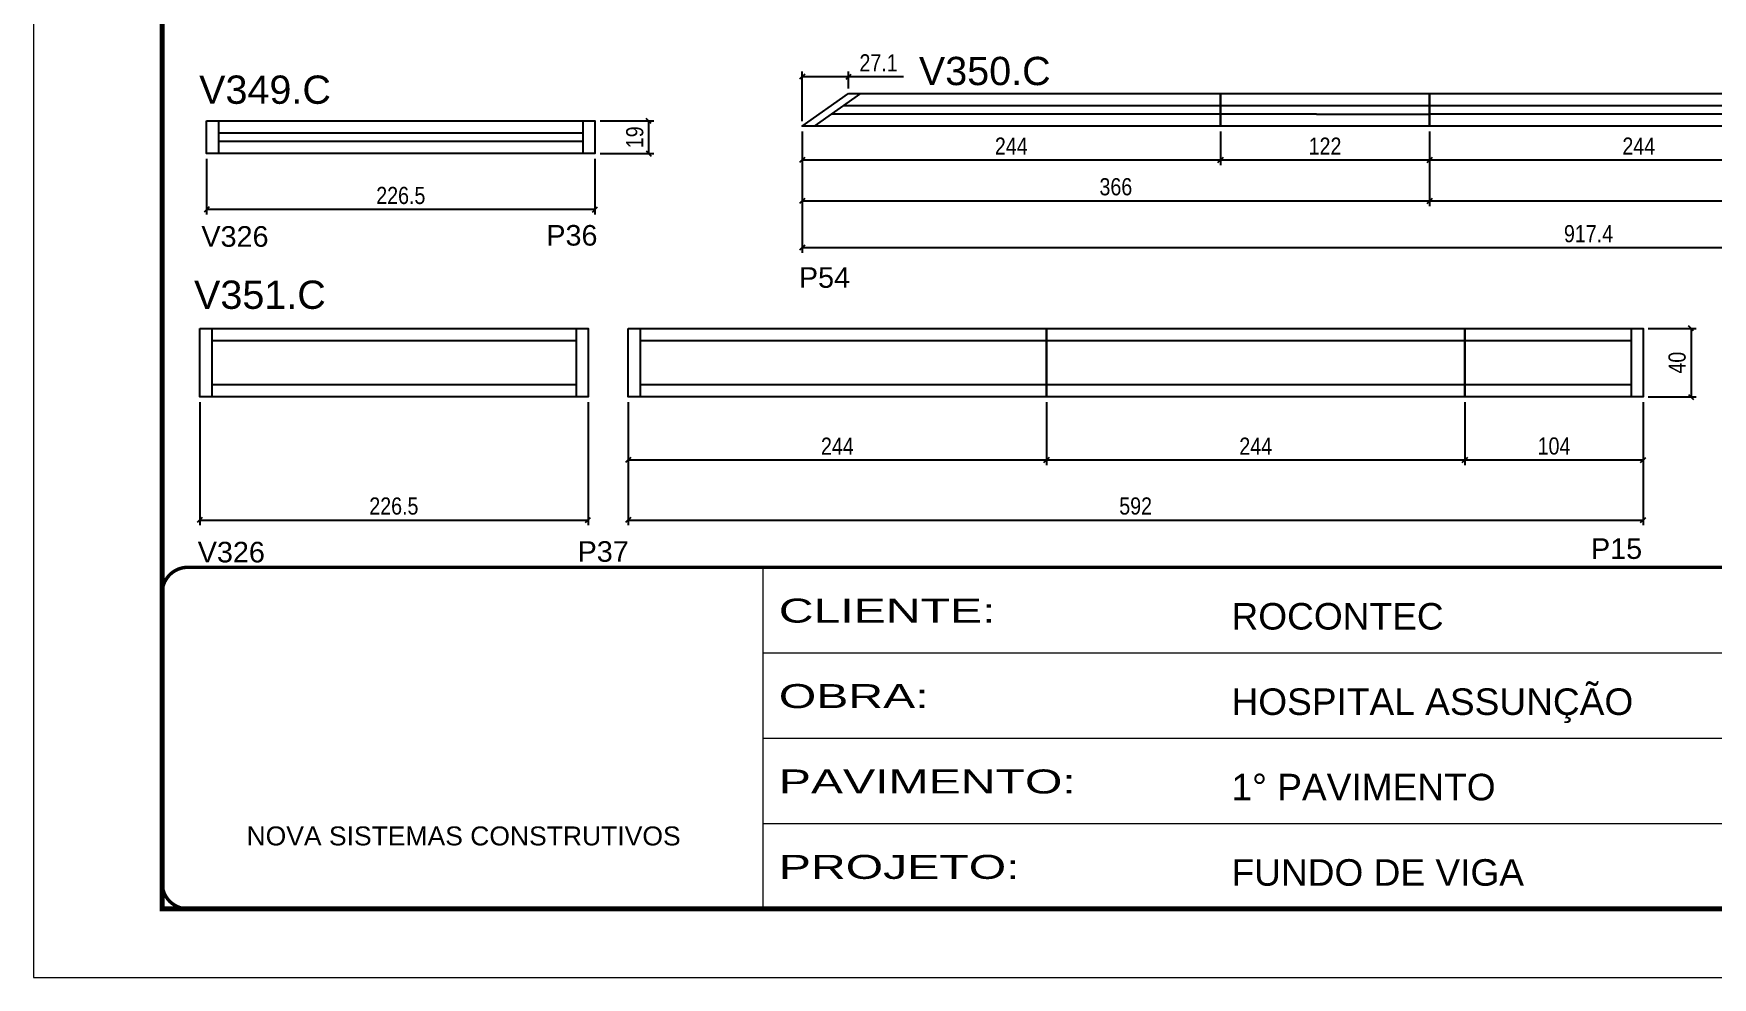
# Model space of a CAD drawing. Extents: x 3090 to 9343, y 762 to 5258.
# Drawn here: x 7858 to 8838, y 1911 to 2461 of the extents above; entities that cross this region are included whole.
import ezdxf

# ---------------------------------------------------------------- set-up
doc = ezdxf.new("R2010")
doc.units = 0
doc.linetypes.add('CONTINUO', pattern=[0])
doc.linetypes.add('DASHED', pattern=[0.75, 0.5, -0.25])
doc.layers.add('00 - FELIPE', color=2, linetype='Continuous', plot=False)
for name, color, linetype in [('5', 5, 'Continuous'), ('COTA', 241, 'Continuous'), ('NOMENCLATURA', 7, 'Continuous'), ('Painéis', 200, 'Continuous'), ('SARR_2.2x7', 40, 'Continuous')]:
    doc.layers.add(name, color=color, linetype=linetype)
for name, color, linetype, lineweight in [('Escoras', 2, 'Continuous', 25), ('Folhas', 255, 'Continuous', 9), ('Romaneio', 3, 'Continuous', 13), ('SARRAFO DE PRESSAO', 251, 'DASHED', 9)]:
    doc.layers.add(name, color=color, linetype=linetype, lineweight=lineweight)
doc.styles.add('ARIAL', font='arial.ttf')
doc.styles.add('COTA TECNICA', font='techl___.ttf', dxfattribs={"height": 10})
doc.styles.add('COTA TECNICA-50', font='techl___.ttf', dxfattribs={"height": 10})
doc.styles.get("Standard").update_dxf_attribs({"font": 'arial.ttf'})
doc.styles.add('Tecnologia', font='')
doc.styles.get('Tecnologia').set_extended_font_data('Forgotten Futurist')
doc.dimstyles.new('COTA PAINEL-50', dxfattribs={"dimtxt": 10, "dimasz": 3, "dimexe": 3, "dimexo": 3, "dimgap": 3, "dimtad": 1, "dimdec": 1, "dimzin": 12, "dimdsep": 46, "dimtxsty": 'COTA TECNICA-50', "dimblk1": 'OBLIQUE', "dimblk2": 'OBLIQUE', "dimsah": 1, "dimcen": 0.9, "dimclrd": 4, "dimclre": 4, "dimclrt": 240, "dimadec": 1, "dimazin": 3, "dimtfac": 1, "dimtdec": 1, "dimtmove": 0, "dimatfit": 3, "dimfxl": 1, "dimtolj": 1, "dimtzin": 12, "dimarcsym": 0})
doc.dimstyles.new('PAINEL', dxfattribs={"dimtxt": 10, "dimasz": 3, "dimexe": 3, "dimexo": 3, "dimgap": 3, "dimtad": 1, "dimdec": 1, "dimzin": 12, "dimdsep": 46, "dimtxsty": 'COTA TECNICA', "dimblk1": 'OBLIQUE', "dimblk2": 'OBLIQUE', "dimsah": 1, "dimcen": 0.9, "dimclrd": 4, "dimclre": 4, "dimclrt": 240, "dimadec": 1, "dimazin": 3, "dimtfac": 1, "dimtdec": 1, "dimtmove": 0, "dimatfit": 3, "dimfxl": 1, "dimtolj": 1, "dimtzin": 12, "dimarcsym": 0})

# ---------------------------------------------------------------- blocks, each defined once
blk = doc.blocks.new('9999999999')
at = {"color": 30, "linetype": 'CONTINUO'}
for p, q in [((98564.56, 34230.21), (98564.56, 34429.45)), ((98564.56, 34379.64), (99583.98, 34379.64)), ((98564.56, 34329.83), (99487.98, 34329.83)), ((98564.56, 34280.02), (99487.98, 34280.02))]:
    blk.add_line(p, q, dxfattribs=at)
at = {"color": 30, "linetype": 'CONTINUO', "const_width": 2}
blk.add_lwpolyline([(99583.98, 34230.21), (99583.98, 34414.45, 0.414214), (99568.98, 34429.45), (98228.98, 34429.45, 0.414214), (98213.98, 34414.45), (98213.98, 34245.21, 0.414214), (98228.98, 34230.21), (99583.98, 34230.21)], format="xyb", dxfattribs=at)
at = {"layer": 'Folhas'}
blk.add_lwpolyline([(98138.98, 34190.21), (99623.98, 34190.21), (99623.98, 35240.21), (98138.98, 35240.21)], close=True, dxfattribs=at)
at = {"layer": 'Folhas', "color": 30, "const_width": 3}
blk.add_lwpolyline([(98213.98, 34230.21), (99583.98, 34230.21), (99583.98, 35200.21), (98213.98, 35200.21)], close=True, dxfattribs=at)
at = {"color": 7, "linetype": 'Continuous', "ltscale": 5, "style": 'ARIAL'}
for s, height, p in [('ROCONTEC', 15.483, (98837.68, 34393.13)), ('HOSPITAL ASSUNÇÃO', 15.4829, (98837.68, 34343.32)), ('1° PAVIMENTO', 15.4829, (98837.68, 34293.51)), ('NOVA SISTEMAS CONSTRUTIVOS', 11.0592, (98263.19, 34267.21)), ('FUNDO DE VIGA', 15.4829, (98837.68, 34243.7))]:
    blk.add_text(s, height=height, dxfattribs=at).set_placement(p)
at = {"layer": 'Folhas', "color": 7, "style": 'Tecnologia', "width": 1.5}
for s, p in [('CLIENTE:', (98573.65, 34397.17)), ('OBRA:', (98573.65, 34347.31)), ('PAVIMENTO:', (98573.65, 34297.5)), ('PROJETO:', (98573.65, 34247.69))]:
    blk.add_text(s, height=14, dxfattribs=at).set_placement(p)
blk = doc.blocks.new('_Oblique')
at = {"color": 0, "linetype": 'ByBlock', "lineweight": -2}
blk.add_line((-0.5, -0.5), (0.5, 0.5), dxfattribs=at)
blk = doc.blocks.new('*D409')
at = {"layer": 'COTA', "color": 4, "linetype": 'ByBlock', "lineweight": -2, "transparency": 16777216}
for p, q in [((7959.38, 2388.11), (7959.38, 2355.5)), ((8185.88, 2388.11), (8185.88, 2355.5)), ((8185.88, 2358.5), (7959.38, 2358.5))]:
    blk.add_line(p, q, dxfattribs=at)
at = {"layer": 'Defpoints', "color": 0, "linetype": 'ByBlock', "transparency": 16777216}
for p in [(7959.38, 2391.11), (8185.88, 2391.11), (7959.38, 2358.5)]:
    blk.add_point(p, dxfattribs=at)
at = {"layer": 'COTA', "color": 4, "linetype": 'ByBlock', "lineweight": -2, "transparency": 16777216, "xscale": 3, "yscale": 3, "zscale": 3, "rotation": 180}
blk.add_blockref('_Oblique', (7959.38, 2358.5), dxfattribs=at)
at = {"layer": 'COTA', "color": 4, "linetype": 'ByBlock', "lineweight": -2, "transparency": 16777216, "xscale": 3, "yscale": 3, "zscale": 3}
blk.add_blockref('_Oblique', (8185.88, 2358.5), dxfattribs=at)
at = {"layer": 'COTA', "color": 240, "linetype": 'ByBlock', "transparency": 16777216, "insert": (8072.63, 2366.61), "char_height": 10, "attachment_point": 5, "style": 'COTA TECNICA-50'}
blk.add_mtext('\\A1;226.5', dxfattribs=at)
blk = doc.blocks.new('*D410')
at = {"layer": 'Defpoints', "color": 0, "linetype": 'ByBlock', "transparency": 16777216}
for p in [(8185.88, 2410.11), (8217.22, 2410.11), (8185.88, 2391.11)]:
    blk.add_point(p, dxfattribs=at)
at = {"layer": 'Romaneio', "color": 4, "linetype": 'ByBlock', "lineweight": -2, "transparency": 16777216}
for p, q in [((8188.88, 2410.11), (8220.22, 2410.11)), ((8217.22, 2391.11), (8217.22, 2410.11)), ((8188.88, 2391.11), (8220.22, 2391.11))]:
    blk.add_line(p, q, dxfattribs=at)
at = {"layer": 'Romaneio', "color": 4, "linetype": 'ByBlock', "lineweight": -2, "transparency": 16777216, "xscale": 3, "yscale": 3, "zscale": 3}
for p, rotation in [((8217.22, 2410.11), 90), ((8217.22, 2391.11), 270)]:
    blk.add_blockref('_Oblique', p, dxfattribs=dict(at, rotation=rotation))
at = {"layer": 'Romaneio', "color": 240, "linetype": 'ByBlock', "transparency": 16777216, "insert": (8209.13, 2400.61), "char_height": 10, "attachment_point": 5, "rotation": 90, "style": 'COTA TECNICA-50'}
blk.add_mtext('\\A1;19', dxfattribs=at)
blk = doc.blocks.new('*D411')
at = {"layer": 'COTA', "color": 4, "linetype": 'ByBlock', "lineweight": -2, "transparency": 16777216}
for p, q in [((8306.69, 2404.07), (8306.69, 2384.39)), ((8550.69, 2404.07), (8550.69, 2384.39)), ((8306.69, 2387.39), (8550.69, 2387.39))]:
    blk.add_line(p, q, dxfattribs=at)
at = {"layer": 'Defpoints', "color": 0, "linetype": 'ByBlock', "transparency": 16777216}
for p in [(8306.69, 2407.07), (8550.69, 2407.07), (8550.69, 2387.39)]:
    blk.add_point(p, dxfattribs=at)
at = {"layer": 'COTA', "color": 4, "linetype": 'ByBlock', "lineweight": -2, "transparency": 16777216, "xscale": 3, "yscale": 3, "zscale": 3, "rotation": 180}
blk.add_blockref('_Oblique', (8306.69, 2387.39), dxfattribs=at)
at = {"layer": 'COTA', "color": 4, "linetype": 'ByBlock', "lineweight": -2, "transparency": 16777216, "xscale": 3, "yscale": 3, "zscale": 3}
blk.add_blockref('_Oblique', (8550.69, 2387.39), dxfattribs=at)
at = {"layer": 'COTA', "color": 240, "linetype": 'ByBlock', "transparency": 16777216, "insert": (8428.69, 2395.46), "char_height": 10, "attachment_point": 5, "style": 'COTA TECNICA-50'}
blk.add_mtext('\\A1;244', dxfattribs=at)
blk = doc.blocks.new('*D412')
at = {"layer": 'COTA', "color": 4, "linetype": 'ByBlock', "lineweight": -2, "transparency": 16777216}
for p, q in [((8550.69, 2404.07), (8550.69, 2384.39)), ((8672.69, 2404.07), (8672.69, 2384.39)), ((8550.69, 2387.39), (8672.69, 2387.39))]:
    blk.add_line(p, q, dxfattribs=at)
at = {"layer": 'Defpoints', "color": 0, "linetype": 'ByBlock', "transparency": 16777216}
for p in [(8550.69, 2407.07), (8672.69, 2407.07), (8672.69, 2387.39)]:
    blk.add_point(p, dxfattribs=at)
at = {"layer": 'COTA', "color": 4, "linetype": 'ByBlock', "lineweight": -2, "transparency": 16777216, "xscale": 3, "yscale": 3, "zscale": 3, "rotation": 180}
blk.add_blockref('_Oblique', (8550.69, 2387.39), dxfattribs=at)
at = {"layer": 'COTA', "color": 4, "linetype": 'ByBlock', "lineweight": -2, "transparency": 16777216, "xscale": 3, "yscale": 3, "zscale": 3}
blk.add_blockref('_Oblique', (8672.69, 2387.39), dxfattribs=at)
at = {"layer": 'COTA', "color": 240, "linetype": 'ByBlock', "transparency": 16777216, "insert": (8611.69, 2395.45), "char_height": 10, "attachment_point": 5, "style": 'COTA TECNICA-50'}
blk.add_mtext('\\A1;122', dxfattribs=at)
blk = doc.blocks.new('*D415')
at = {"layer": 'Defpoints', "color": 0, "linetype": 'ByBlock', "transparency": 16777216}
for p in [(8333.8, 2435.97), (8333.8, 2426.07), (8306.69, 2407.07)]:
    blk.add_point(p, dxfattribs=at)
at = {"layer": 'Escoras', "color": 4, "linetype": 'ByBlock', "lineweight": -2, "transparency": 16777216}
for p, q in [((8306.69, 2410.07), (8306.69, 2438.97)), ((8333.8, 2429.07), (8333.8, 2438.97)), ((8306.69, 2435.97), (8333.8, 2435.97)), ((8333.8, 2435.97), (8365.78, 2435.97))]:
    blk.add_line(p, q, dxfattribs=at)
at = {"layer": 'Escoras', "color": 4, "linetype": 'ByBlock', "lineweight": -2, "transparency": 16777216, "xscale": 3, "yscale": 3, "zscale": 3, "rotation": 180}
blk.add_blockref('_Oblique', (8306.69, 2435.97), dxfattribs=at)
at = {"layer": 'Escoras', "color": 4, "linetype": 'ByBlock', "lineweight": -2, "transparency": 16777216, "xscale": 3, "yscale": 3, "zscale": 3}
blk.add_blockref('_Oblique', (8333.8, 2435.97), dxfattribs=at)
at = {"layer": 'Escoras', "color": 240, "linetype": 'ByBlock', "transparency": 16777216, "insert": (8351.29, 2444.04), "char_height": 10, "attachment_point": 5, "style": 'COTA TECNICA-50'}
blk.add_mtext('\\A1;27.1', dxfattribs=at)
blk = doc.blocks.new('*D97')
at = {"layer": 'Defpoints', "color": 0, "linetype": 'ByBlock', "transparency": 16777216}
for p in [(8306.69, 2400.6), (9224.08, 2400.6), (9224.08, 2336.22)]:
    blk.add_point(p, dxfattribs=at)
at = {"layer": 'Escoras', "color": 4, "linetype": 'ByBlock', "lineweight": -2, "transparency": 16777216}
for p, q in [((8306.69, 2397.6), (8306.69, 2333.22)), ((9224.08, 2397.6), (9224.08, 2333.22)), ((8306.69, 2336.22), (9224.08, 2336.22))]:
    blk.add_line(p, q, dxfattribs=at)
at = {"layer": 'Escoras', "color": 4, "linetype": 'ByBlock', "lineweight": -2, "transparency": 16777216, "xscale": 3, "yscale": 3, "zscale": 3, "rotation": 180}
blk.add_blockref('_Oblique', (8306.69, 2336.22), dxfattribs=at)
at = {"layer": 'Escoras', "color": 4, "linetype": 'ByBlock', "lineweight": -2, "transparency": 16777216, "xscale": 3, "yscale": 3, "zscale": 3}
blk.add_blockref('_Oblique', (9224.08, 2336.22), dxfattribs=at)
at = {"layer": 'Escoras', "color": 240, "linetype": 'ByBlock', "transparency": 16777216, "insert": (8765.38, 2344.32), "char_height": 10, "attachment_point": 5, "style": 'COTA TECNICA-50'}
blk.add_mtext('\\A1;917.4', dxfattribs=at)
blk = doc.blocks.new('*D98')
at = {"layer": 'Defpoints', "color": 0, "linetype": 'ByBlock', "transparency": 16777216}
for p in [(7955.32, 2249.13), (8181.84, 2249.13), (8181.84, 2177.33)]:
    blk.add_point(p, dxfattribs=at)
at = {"layer": 'Romaneio', "color": 4, "linetype": 'ByBlock', "lineweight": -2, "transparency": 16777216}
for p, q in [((7955.32, 2246.13), (7955.32, 2174.33)), ((8181.84, 2246.13), (8181.84, 2174.33)), ((7955.32, 2177.33), (8181.84, 2177.33))]:
    blk.add_line(p, q, dxfattribs=at)
at = {"layer": 'Romaneio', "color": 4, "linetype": 'ByBlock', "lineweight": -2, "transparency": 16777216, "xscale": 3, "yscale": 3, "zscale": 3, "rotation": 180}
blk.add_blockref('_Oblique', (7955.32, 2177.33), dxfattribs=at)
at = {"layer": 'Romaneio', "color": 4, "linetype": 'ByBlock', "lineweight": -2, "transparency": 16777216, "xscale": 3, "yscale": 3, "zscale": 3}
blk.add_blockref('_Oblique', (8181.84, 2177.33), dxfattribs=at)
at = {"layer": 'Romaneio', "color": 240, "linetype": 'ByBlock', "transparency": 16777216, "insert": (8068.58, 2185.44), "char_height": 10, "attachment_point": 5, "style": 'COTA TECNICA-50'}
blk.add_mtext('\\A1;226.5', dxfattribs=at)
blk = doc.blocks.new('*D99')
at = {"layer": 'Defpoints', "color": 0, "linetype": 'ByBlock', "transparency": 16777216}
for p in [(8205.23, 2249.13), (8449.25, 2249.13), (8449.25, 2212.36)]:
    blk.add_point(p, dxfattribs=at)
at = {"layer": 'Romaneio', "color": 4, "linetype": 'ByBlock', "lineweight": -2, "transparency": 16777216}
for p, q in [((8205.23, 2246.13), (8205.23, 2209.36)), ((8449.25, 2246.13), (8449.25, 2209.36)), ((8205.23, 2212.36), (8449.25, 2212.36))]:
    blk.add_line(p, q, dxfattribs=at)
at = {"layer": 'Romaneio', "color": 4, "linetype": 'ByBlock', "lineweight": -2, "transparency": 16777216, "xscale": 3, "yscale": 3, "zscale": 3, "rotation": 180}
blk.add_blockref('_Oblique', (8205.23, 2212.36), dxfattribs=at)
at = {"layer": 'Romaneio', "color": 4, "linetype": 'ByBlock', "lineweight": -2, "transparency": 16777216, "xscale": 3, "yscale": 3, "zscale": 3}
blk.add_blockref('_Oblique', (8449.25, 2212.36), dxfattribs=at)
at = {"layer": 'Romaneio', "color": 240, "linetype": 'ByBlock', "transparency": 16777216, "insert": (8327.24, 2220.43), "char_height": 10, "attachment_point": 5, "style": 'COTA TECNICA-50'}
blk.add_mtext('\\A1;244', dxfattribs=at)
blk = doc.blocks.new('*D100')
at = {"layer": 'Defpoints', "color": 0, "linetype": 'ByBlock', "transparency": 16777216}
for p in [(8797.23, 2289.13), (8797.23, 2249.13), (8825.21, 2249.13)]:
    blk.add_point(p, dxfattribs=at)
at = {"layer": 'Escoras', "color": 4, "linetype": 'ByBlock', "lineweight": -2, "transparency": 16777216}
for p, q in [((8800.23, 2289.13), (8828.21, 2289.13)), ((8825.21, 2289.13), (8825.21, 2249.13)), ((8800.23, 2249.13), (8828.21, 2249.13))]:
    blk.add_line(p, q, dxfattribs=at)
at = {"layer": 'Escoras', "color": 4, "linetype": 'ByBlock', "lineweight": -2, "transparency": 16777216, "xscale": 3, "yscale": 3, "zscale": 3}
for p, rotation in [((8825.21, 2289.13), 90), ((8825.21, 2249.13), 270)]:
    blk.add_blockref('_Oblique', p, dxfattribs=dict(at, rotation=rotation))
at = {"layer": 'Escoras', "color": 240, "linetype": 'ByBlock', "transparency": 16777216, "insert": (8817.11, 2269.13), "char_height": 10, "attachment_point": 5, "rotation": 90, "style": 'COTA TECNICA-50'}
blk.add_mtext('\\A1;40', dxfattribs=at)
blk = doc.blocks.new('*D101')
at = {"layer": 'Defpoints', "color": 0, "linetype": 'ByBlock', "transparency": 16777216}
for p in [(8449.25, 2249.13), (8693.27, 2249.13), (8693.27, 2212.36)]:
    blk.add_point(p, dxfattribs=at)
at = {"layer": 'Romaneio', "color": 4, "linetype": 'ByBlock', "lineweight": -2, "transparency": 16777216}
for p, q in [((8449.25, 2246.13), (8449.25, 2209.36)), ((8693.27, 2246.13), (8693.27, 2209.36)), ((8449.25, 2212.36), (8693.27, 2212.36))]:
    blk.add_line(p, q, dxfattribs=at)
at = {"layer": 'Romaneio', "color": 4, "linetype": 'ByBlock', "lineweight": -2, "transparency": 16777216, "xscale": 3, "yscale": 3, "zscale": 3, "rotation": 180}
blk.add_blockref('_Oblique', (8449.25, 2212.36), dxfattribs=at)
at = {"layer": 'Romaneio', "color": 4, "linetype": 'ByBlock', "lineweight": -2, "transparency": 16777216, "xscale": 3, "yscale": 3, "zscale": 3}
blk.add_blockref('_Oblique', (8693.27, 2212.36), dxfattribs=at)
at = {"layer": 'Romaneio', "color": 240, "linetype": 'ByBlock', "transparency": 16777216, "insert": (8571.26, 2220.43), "char_height": 10, "attachment_point": 5, "style": 'COTA TECNICA-50'}
blk.add_mtext('\\A1;244', dxfattribs=at)
blk = doc.blocks.new('*D102')
at = {"layer": 'Defpoints', "color": 0, "linetype": 'ByBlock', "transparency": 16777216}
for p in [(8693.27, 2249.13), (8797.23, 2249.13), (8797.23, 2212.36)]:
    blk.add_point(p, dxfattribs=at)
at = {"layer": 'Romaneio', "color": 4, "linetype": 'ByBlock', "lineweight": -2, "transparency": 16777216}
for p, q in [((8693.27, 2246.13), (8693.27, 2209.36)), ((8797.23, 2246.13), (8797.23, 2209.36)), ((8693.27, 2212.36), (8797.23, 2212.36))]:
    blk.add_line(p, q, dxfattribs=at)
at = {"layer": 'Romaneio', "color": 4, "linetype": 'ByBlock', "lineweight": -2, "transparency": 16777216, "xscale": 3, "yscale": 3, "zscale": 3, "rotation": 180}
blk.add_blockref('_Oblique', (8693.27, 2212.36), dxfattribs=at)
at = {"layer": 'Romaneio', "color": 4, "linetype": 'ByBlock', "lineweight": -2, "transparency": 16777216, "xscale": 3, "yscale": 3, "zscale": 3}
blk.add_blockref('_Oblique', (8797.23, 2212.36), dxfattribs=at)
at = {"layer": 'Romaneio', "color": 240, "linetype": 'ByBlock', "transparency": 16777216, "insert": (8745.25, 2220.46), "char_height": 10, "attachment_point": 5, "style": 'COTA TECNICA-50'}
blk.add_mtext('\\A1;104', dxfattribs=at)
blk = doc.blocks.new('*D103')
at = {"layer": 'Defpoints', "color": 0, "linetype": 'ByBlock', "transparency": 16777216}
for p in [(8205.23, 2249.13), (8797.23, 2249.13), (8797.23, 2177.33)]:
    blk.add_point(p, dxfattribs=at)
at = {"layer": 'Escoras', "color": 4, "linetype": 'ByBlock', "lineweight": -2, "transparency": 16777216}
for p, q in [((8205.23, 2246.13), (8205.23, 2174.33)), ((8797.23, 2246.13), (8797.23, 2174.33)), ((8205.23, 2177.33), (8797.23, 2177.33))]:
    blk.add_line(p, q, dxfattribs=at)
at = {"layer": 'Escoras', "color": 4, "linetype": 'ByBlock', "lineweight": -2, "transparency": 16777216, "xscale": 3, "yscale": 3, "zscale": 3, "rotation": 180}
blk.add_blockref('_Oblique', (8205.23, 2177.33), dxfattribs=at)
at = {"layer": 'Escoras', "color": 4, "linetype": 'ByBlock', "lineweight": -2, "transparency": 16777216, "xscale": 3, "yscale": 3, "zscale": 3}
blk.add_blockref('_Oblique', (8797.23, 2177.33), dxfattribs=at)
at = {"layer": 'Escoras', "color": 240, "linetype": 'ByBlock', "transparency": 16777216, "insert": (8501.23, 2185.47), "char_height": 10, "attachment_point": 5, "style": 'COTA TECNICA-50'}
blk.add_mtext('\\A1;592', dxfattribs=at)
blk = doc.blocks.new('*D446')
at = {"layer": '00 - FELIPE', "color": 4, "lineweight": -2, "transparency": 16777216}
for p, q in [((8306.69, 2404.07), (8306.69, 2360.46)), ((8672.69, 2404.07), (8672.69, 2360.46)), ((8306.69, 2363.46), (8672.69, 2363.46))]:
    blk.add_line(p, q, dxfattribs=at)
at = {"layer": 'Defpoints', "color": 0, "transparency": 16777216}
for p in [(8306.69, 2407.07), (8672.69, 2407.07), (8672.69, 2363.46)]:
    blk.add_point(p, dxfattribs=at)
at = {"layer": '00 - FELIPE', "color": 4, "lineweight": -2, "transparency": 16777216, "xscale": 3, "yscale": 3, "zscale": 3, "rotation": 180}
blk.add_blockref('_Oblique', (8306.69, 2363.46), dxfattribs=at)
at = {"layer": '00 - FELIPE', "color": 4, "lineweight": -2, "transparency": 16777216, "xscale": 3, "yscale": 3, "zscale": 3}
blk.add_blockref('_Oblique', (8672.69, 2363.46), dxfattribs=at)
at = {"layer": '00 - FELIPE', "color": 240, "transparency": 16777216, "insert": (8489.69, 2371.68), "char_height": 10, "attachment_point": 5, "style": 'COTA TECNICA'}
blk.add_mtext('\\A1;366', dxfattribs=at)
blk = doc.blocks.new('*D447')
at = {"layer": '00 - FELIPE', "color": 4, "lineweight": -2, "transparency": 16777216}
for p, q in [((8672.69, 2404.07), (8672.69, 2360.46)), ((9038.69, 2404.07), (9038.69, 2360.46)), ((8672.69, 2363.46), (9038.69, 2363.46))]:
    blk.add_line(p, q, dxfattribs=at)
at = {"layer": 'Defpoints', "color": 0, "transparency": 16777216}
for p in [(8672.69, 2407.07), (9038.69, 2407.07), (9038.69, 2363.46)]:
    blk.add_point(p, dxfattribs=at)
at = {"layer": '00 - FELIPE', "color": 4, "lineweight": -2, "transparency": 16777216, "xscale": 3, "yscale": 3, "zscale": 3, "rotation": 180}
blk.add_blockref('_Oblique', (8672.69, 2363.46), dxfattribs=at)
at = {"layer": '00 - FELIPE', "color": 4, "lineweight": -2, "transparency": 16777216, "xscale": 3, "yscale": 3, "zscale": 3}
blk.add_blockref('_Oblique', (9038.69, 2363.46), dxfattribs=at)
at = {"layer": '00 - FELIPE', "color": 240, "transparency": 16777216, "insert": (8855.69, 2371.68), "char_height": 10, "attachment_point": 5, "style": 'COTA TECNICA'}
blk.add_mtext('\\A1;366', dxfattribs=at)
blk = doc.blocks.new('*D499')
at = {"layer": '00 - FELIPE', "color": 4, "lineweight": -2, "transparency": 16777216}
for p, q in [((8672.69, 2404.07), (8672.69, 2384.39)), ((8916.69, 2404.07), (8916.69, 2384.39)), ((8672.69, 2387.39), (8916.69, 2387.39))]:
    blk.add_line(p, q, dxfattribs=at)
at = {"layer": 'Defpoints', "color": 0, "transparency": 16777216}
for p in [(8672.69, 2407.07), (8916.69, 2407.07), (8916.69, 2387.39)]:
    blk.add_point(p, dxfattribs=at)
at = {"layer": '00 - FELIPE', "color": 4, "lineweight": -2, "transparency": 16777216, "xscale": 3, "yscale": 3, "zscale": 3, "rotation": 180}
blk.add_blockref('_Oblique', (8672.69, 2387.39), dxfattribs=at)
at = {"layer": '00 - FELIPE', "color": 4, "lineweight": -2, "transparency": 16777216, "xscale": 3, "yscale": 3, "zscale": 3}
blk.add_blockref('_Oblique', (8916.69, 2387.39), dxfattribs=at)
at = {"layer": '00 - FELIPE', "color": 240, "transparency": 16777216, "insert": (8794.69, 2395.46), "char_height": 10, "attachment_point": 5, "style": 'COTA TECNICA'}
blk.add_mtext('\\A1;244', dxfattribs=at)

msp = doc.modelspace()

# ---------------------------------------------------------------- linework, layer by layer
at = {"layer": 'Painéis', "linetype": 'Continuous'}
for points in [[(8333.8, 2426.07), (8550.69, 2426.07), (8550.69, 2407.07), (8306.69, 2407.07)], [(8550.69, 2426.07), (8672.69, 2426.07), (8672.69, 2407.07), (8550.69, 2407.07)], [(8672.69, 2426.07), (8916.69, 2426.07), (8916.69, 2407.07), (8672.69, 2407.07)], [(7959.38, 2410.11), (8185.88, 2410.11), (8185.88, 2391.11), (7959.38, 2391.11)]]:
    msp.add_lwpolyline(points, close=True, dxfattribs=at)
for points in [[(7955.32, 2289.13), (8181.84, 2289.13), (8181.84, 2249.13), (7955.32, 2249.13), (7955.32, 2289.13)], [(8205.23, 2289.13), (8449.25, 2289.13), (8449.25, 2249.13), (8205.23, 2249.13), (8205.23, 2289.13)], [(8449.25, 2289.13), (8693.27, 2289.13), (8693.27, 2249.13), (8449.25, 2249.13), (8449.25, 2289.13)], [(8693.27, 2289.13), (8797.23, 2289.13), (8797.23, 2249.13), (8693.27, 2249.13), (8693.27, 2289.13)]]:
    msp.add_lwpolyline(points, dxfattribs=at)
at = {"layer": 'SARR_2.2x7', "linetype": 'Continuous'}
for p, q in [((8340.8, 2426.07), (8313.69, 2407.07)), ((8330.81, 2419.07), (8606.69, 2419.07)), ((8606.69, 2419.07), (8672.69, 2419.07)), ((8672.69, 2419.07), (8972.69, 2419.07)), ((7966.38, 2410.11), (7966.38, 2391.11)), ((8178.88, 2410.11), (8178.88, 2391.11)), ((8606.69, 2414.07), (8323.68, 2414.07)), ((8606.69, 2414.07), (8672.69, 2414.07)), ((8972.69, 2414.07), (8672.69, 2414.07)), ((7966.38, 2403.11), (8178.88, 2403.11)), ((8178.88, 2398.11), (7966.38, 2398.11)), ((7962.32, 2289.13), (7962.32, 2249.13)), ((7962.32, 2282.13), (8174.84, 2282.13)), ((8174.84, 2289.13), (8174.84, 2249.13)), ((8212.23, 2289.13), (8212.23, 2249.13)), ((8212.23, 2282.13), (8449.25, 2282.13)), ((8449.25, 2282.13), (8693.27, 2282.13)), ((8693.27, 2282.13), (8790.23, 2282.13)), ((8790.23, 2289.13), (8790.23, 2249.13)), ((8174.84, 2256.13), (7962.32, 2256.13)), ((8449.25, 2256.13), (8212.23, 2256.13)), ((8693.27, 2256.13), (8449.25, 2256.13)), ((8790.23, 2256.13), (8693.27, 2256.13))]:
    msp.add_line(p, q, dxfattribs=at)

# ---------------------------------------------------------------- block references
at = {"layer": 'SARRAFO DE PRESSAO', "color": 6, "linetype": 'ByBlock'}
msp.add_blockref('9999999999', (-90280.55, -32279.68), dxfattribs=at)

# ---------------------------------------------------------------- texts
at = {"layer": '5', "linetype": 'Continuous'}
for s, p in [('V326', (7956.33, 2336.76)), ('P36', (8157.51, 2337.42)), ('P54', (8304.82, 2312.82)), ('V326', (7954.2, 2152.63)), ('P37', (8175.76, 2152.98)), ('P15', (8766.83, 2154.66))]:
    msp.add_text(s, height=12, rotation=359.99996, dxfattribs=at).set_placement(p)
at = {"layer": 'NOMENCLATURA', "linetype": 'Continuous'}
for s, p in [('V350.C', (8374.8, 2431.03)), ('V349.C', (7955, 2420.13)), ('V351.C', (7952.02, 2300.52))]:
    msp.add_text(s, height=16.5, dxfattribs=at).set_placement(p)

# ---------------------------------------------------------------- dimensions: what is measured, and where the dimension line sits
at = {"layer": '00 - FELIPE'}
for base, p1, p2, picture, middle in [((8672.69, 2363.46), (8306.69, 2407.07), (8672.69, 2407.07), '*D446', (8489.69, 2371.68)), ((9038.69, 2363.46), (8672.69, 2407.07), (9038.69, 2407.07), '*D447', (8855.69, 2371.68)), ((8916.69, 2387.39), (8672.69, 2407.07), (8916.69, 2407.07), '*D499', (8794.69, 2395.46))]:
    dim = msp.add_linear_dim(base=base, p1=p1, p2=p2, dimstyle='PAINEL', dxfattribs=at)
    dim.commit()
    dim.dimension.update_dxf_attribs({"geometry": picture, "text_midpoint": middle})
at = {"layer": 'COTA', "linetype": 'ByBlock'}
for p1, p2, picture, middle in [((8306.69, 2407.07), (8550.69, 2407.07), '*D411', (8428.69, 2395.46)), ((8550.69, 2407.07), (8672.69, 2407.07), '*D412', (8611.69, 2395.45))]:
    dim = msp.add_aligned_dim(p1=p1, p2=p2, distance=-19.68, dimstyle='COTA PAINEL-50', override={"dimarcsym": 1}, dxfattribs=at)
    dim.commit()
    dim.dimension.update_dxf_attribs({"geometry": picture, "text_midpoint": middle})
dim = msp.add_linear_dim(base=(7959.38, 2358.5), p1=(8185.88, 2391.11), p2=(7959.38, 2391.11), dimstyle='COTA PAINEL-50', override={"dimarcsym": 1}, dxfattribs=at)
dim.commit()
dim.dimension.update_dxf_attribs({"geometry": '*D409', "text_midpoint": (8072.63, 2366.61)})
at = {"layer": 'Escoras', "linetype": 'ByBlock'}
for base, p1, p2, picture, middle in [((8333.8, 2435.97), (8306.69, 2407.07), (8333.8, 2426.07), '*D415', (8351.29, 2444.04)), ((9224.08, 2336.22), (8306.69, 2400.6), (9224.08, 2400.6), '*D97', (8765.38, 2344.32)), ((8797.23, 2177.33), (8205.23, 2249.13), (8797.23, 2249.13), '*D103', (8501.23, 2185.47))]:
    dim = msp.add_linear_dim(base=base, p1=p1, p2=p2, dimstyle='COTA PAINEL-50', override={"dimarcsym": 1}, dxfattribs=at)
    dim.commit()
    dim.dimension.update_dxf_attribs({"geometry": picture, "text_midpoint": middle})
dim = msp.add_linear_dim(base=(8825.21, 2249.13), p1=(8797.23, 2289.13), p2=(8797.23, 2249.13), angle=90, dimstyle='COTA PAINEL-50', override={"dimarcsym": 1}, dxfattribs=at)
dim.commit()
dim.dimension.update_dxf_attribs({"geometry": '*D100', "text_midpoint": (8817.11, 2269.13)})
at = {"layer": 'Romaneio', "linetype": 'ByBlock'}
dim = msp.add_linear_dim(base=(8217.22, 2410.11), p1=(8185.88, 2391.11), p2=(8185.88, 2410.11), angle=90, dimstyle='COTA PAINEL-50', override={"dimarcsym": 1}, dxfattribs=at)
dim.commit()
dim.dimension.update_dxf_attribs({"geometry": '*D410', "text_midpoint": (8209.13, 2400.61)})
for p1, p2, distance, picture, middle in [((7955.32, 2249.13), (8181.84, 2249.13), -71.8, '*D98', (8068.58, 2185.44)), ((8205.23, 2249.13), (8449.25, 2249.13), -36.77, '*D99', (8327.24, 2220.43)), ((8449.25, 2249.13), (8693.27, 2249.13), -36.77, '*D101', (8571.26, 2220.43)), ((8693.27, 2249.13), (8797.23, 2249.13), -36.77, '*D102', (8745.25, 2220.46))]:
    dim = msp.add_aligned_dim(p1=p1, p2=p2, distance=distance, dimstyle='COTA PAINEL-50', override={"dimarcsym": 1}, dxfattribs=at)
    dim.commit()
    dim.dimension.update_dxf_attribs({"geometry": picture, "text_midpoint": middle})

doc.saveas('drawing.dxf')
